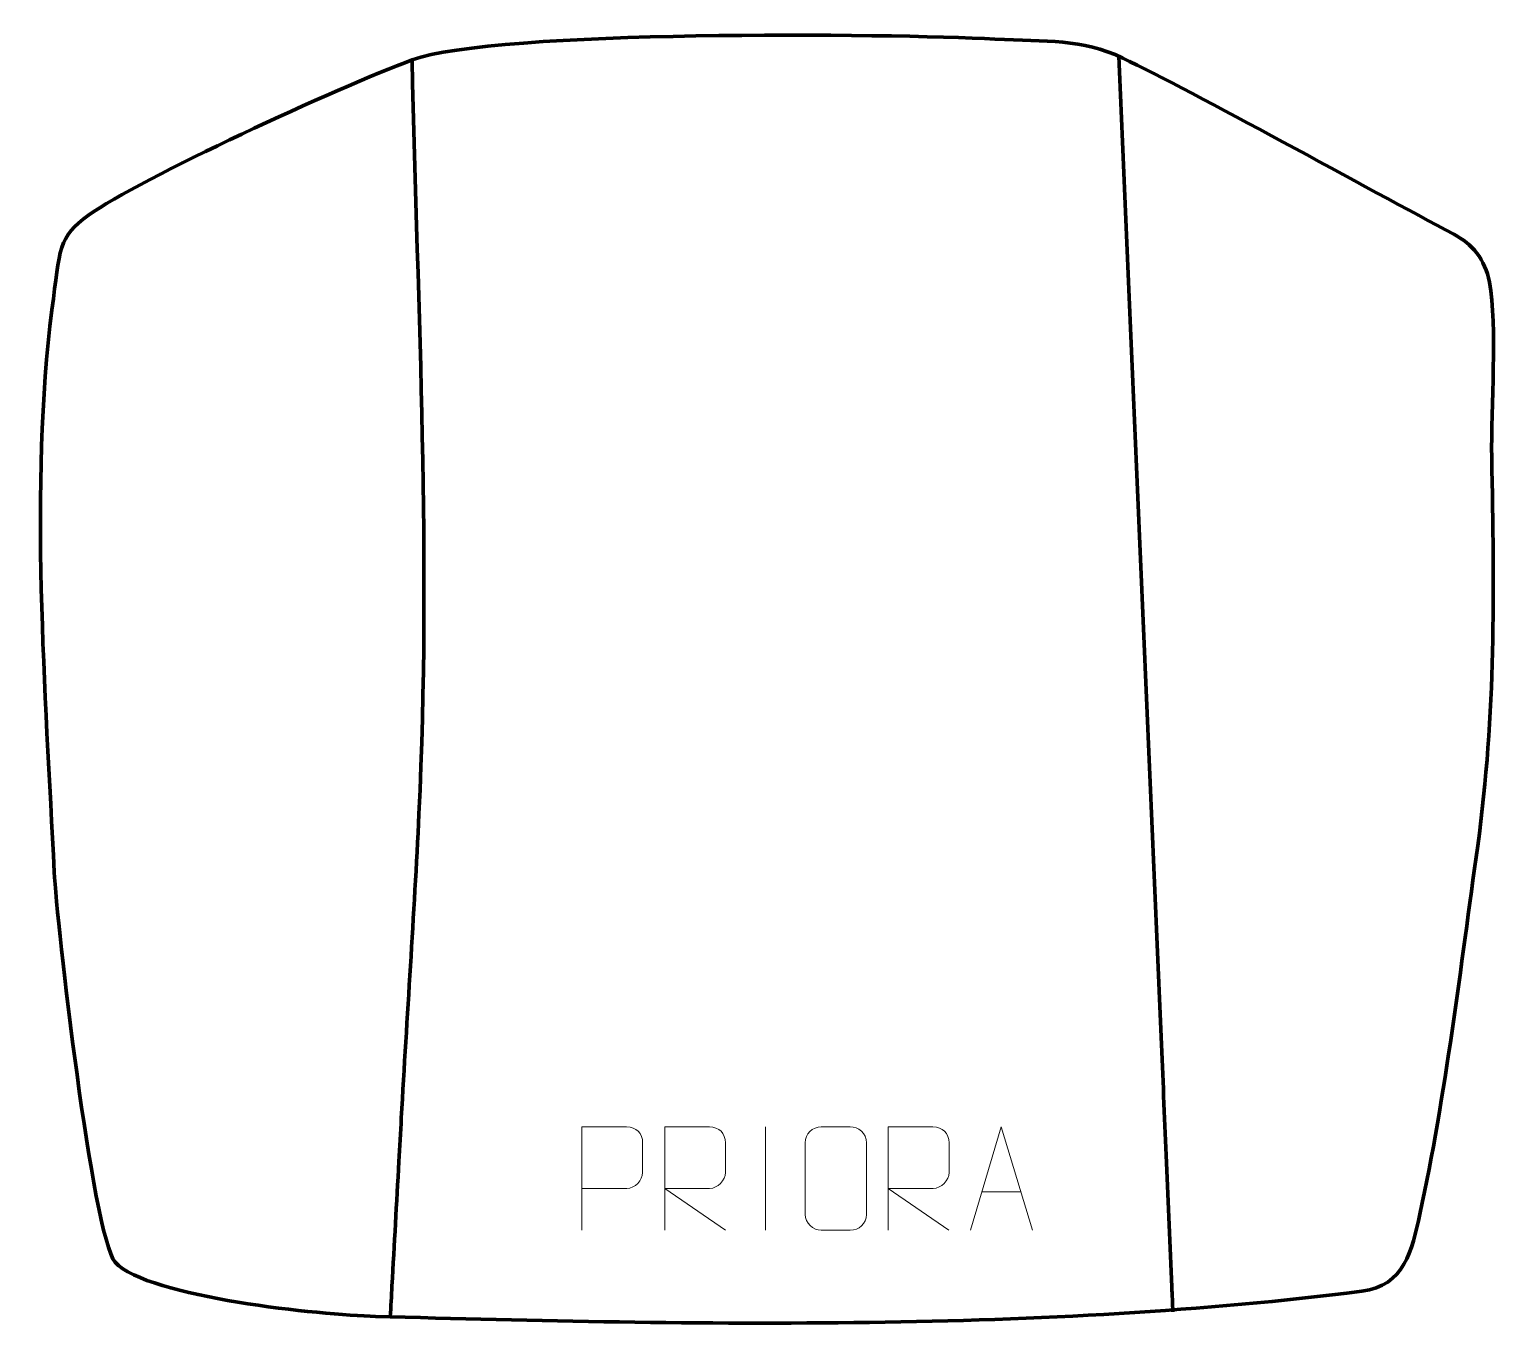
# Model space of a CAD drawing. Header units: millimetres. Extents: x -449 to -95, y 295 to 610.
import ezdxf

# ---------------------------------------------------------------- set-up
doc = ezdxf.new("R2010")
doc.units = ezdxf.units.MM
doc.header["$MEASUREMENT"] = 0
doc.layers.add('layer 2', color=7, linetype='Continuous')
doc.layers.add('layer 3', color=7, linetype='Continuous')

msp = doc.modelspace()

# ---------------------------------------------------------------- linework, layer by layer
at = {"layer": 'layer 2', "color": 142, "lineweight": 158}
for points, knots in [([(-186.2919, 603.3367), (-185.862, 593.3294), (-185.432, 583.3221), (-185.0021, 573.3148), (-185.0021, 573.3148), (-184.5721, 563.3075), (-184.1422, 553.3002), (-183.7122, 543.2929), (-183.7122, 543.2929), (-181.154, 483.7494), (-178.5959, 424.206), (-176.0377, 364.6625), (-176.0377, 364.6625), (-175.6292, 355.1556), (-175.2208, 345.6486), (-174.8123, 336.1417), (-174.8123, 336.1417), (-174.3824, 326.1344), (-173.9524, 316.1271), (-173.5225, 306.1198), (-173.5225, 306.1198), (-173.4365, 304.1183), (-173.3505, 302.1169), (-173.2645, 300.1154)], [0, 0, 0, 0, 0.14285714, 0.14285714, 0.14285714, 0.14285714, 0.28571429, 0.28571429, 0.28571429, 0.28571429, 0.42857143, 0.42857143, 0.42857143, 0.42857143, 0.57142857, 0.57142857, 0.57142857, 0.57142857, 0.71428571, 0.71428571, 0.71428571, 0.71428571, 1, 1, 1, 1]), ([(-357.045, 602.4501), (-355.6251, 541.0279), (-352.4049, 481.9969), (-355.3711, 420.3774), (-355.3711, 420.3774), (-356.5502, 395.8842), (-358.2717, 371.4164), (-359.6374, 346.9323), (-359.6374, 346.9323), (-359.8304, 343.4269), (-360.0239, 339.9215), (-360.2182, 336.4162), (-360.2182, 336.4162), (-360.7744, 326.414), (-361.3307, 316.4119), (-361.8869, 306.4097), (-361.8869, 306.4097), (-362.026, 303.9092), (-362.165, 301.4086), (-362.3041, 298.9081)], [0, 0, 0, 0, 0.16666667, 0.16666667, 0.16666667, 0.16666667, 0.33333333, 0.33333333, 0.33333333, 0.33333333, 0.5, 0.5, 0.5, 0.5, 0.66666667, 0.66666667, 0.66666667, 0.66666667, 1, 1, 1, 1])]:
    msp.add_open_spline(points, degree=3, knots=knots, dxfattribs=at)
at = {"layer": 'layer 3', "color": 242, "lineweight": 158}
msp.add_open_spline([(-96.8027, 548.8041), (-94.8345, 538.1337), (-96.4954, 518.4477), (-96.2676, 506.4868), (-96.2676, 506.4868), (-95.6539, 474.2594), (-95.2456, 444.7838), (-99.6465, 412.6594), (-99.6465, 412.6594), (-103.7661, 383.4937), (-107.3647, 352.3985), (-113.6145, 323.7232), (-113.6145, 323.7232), (-115.5558, 314.9032), (-117.3447, 306.4109), (-127.645, 305.0934), (-127.645, 305.0934), (-203.9333, 295.3355), (-289.0356, 296.8298), (-365.8982, 299.0093), (-365.8982, 299.0093), (-378.7935, 299.377), (-420.6708, 303.4885), (-428.7673, 312.0929), (-428.7673, 312.0929), (-434.2854, 318.9335), (-442.8665, 394.6672), (-443.4715, 406.3086), (-443.4715, 406.3086), (-445.5961, 449.5047), (-449.4741, 500.0949), (-444.0136, 542.1286), (-444.0136, 542.1286), (-442.0864, 556.964), (-442.5585, 559.6785), (-435.1581, 564.9768), (-435.1581, 564.9768), (-422.9778, 573.6972), (-374.6735, 595.9716), (-357.045, 602.4501), (-357.045, 602.4501), (-336.9164, 609.8474), (-241.2463, 608.8523), (-216.2591, 607.5077), (-216.2591, 607.5077), (-203.7602, 606.8352), (-195.3908, 607.6651), (-185.398, 602.9255), (-185.398, 602.9255), (-168.3769, 594.8523), (-125.6721, 571.0451), (-105.4381, 560.3785), (-105.4381, 560.3785), (-101.0815, 558.0819), (-97.8182, 554.3094), (-96.8027, 548.8041)], degree=3, knots=[0, 0, 0, 0, 0.06666667, 0.06666667, 0.06666667, 0.06666667, 0.13333333, 0.13333333, 0.13333333, 0.13333333, 0.2, 0.2, 0.2, 0.2, 0.26666667, 0.26666667, 0.26666667, 0.26666667, 0.33333333, 0.33333333, 0.33333333, 0.33333333, 0.4, 0.4, 0.4, 0.4, 0.46666667, 0.46666667, 0.46666667, 0.46666667, 0.53333333, 0.53333333, 0.53333333, 0.53333333, 0.6, 0.6, 0.6, 0.6, 0.66666667, 0.66666667, 0.66666667, 0.66666667, 0.73333333, 0.73333333, 0.73333333, 0.73333333, 0.8, 0.8, 0.8, 0.8, 0.86666667, 0.86666667, 0.86666667, 0.86666667, 1, 1, 1, 1], dxfattribs=at)
at = {"layer": 'layer 3', "color": 250, "lineweight": 9}
for points, knots in [([(-316.0081, 319.8337), (-316.0081, 319.8337), (-316.0081, 344.7873), (-316.0081, 344.7873), (-316.0081, 344.7873), (-312.4131, 344.7873), (-308.8178, 344.7873), (-305.2224, 344.7873), (-305.2224, 344.7873), (-302.8972, 344.7494), (-301.3398, 343.2593), (-301.344, 340.8932), (-301.344, 340.8932), (-301.3444, 338.8575), (-301.3444, 335.7982), (-301.344, 333.7622), (-301.344, 333.7622), (-301.3505, 331.8868), (-303.1627, 329.9449), (-305.1723, 329.9258), (-305.1723, 329.9258), (-305.1723, 329.9258), (-316.0081, 329.9258), (-316.0081, 329.9258)], [0, 0, 0, 0, 0.14285714, 0.14285714, 0.14285714, 0.14285714, 0.28571429, 0.28571429, 0.28571429, 0.28571429, 0.42857143, 0.42857143, 0.42857143, 0.42857143, 0.57142857, 0.57142857, 0.57142857, 0.57142857, 0.71428571, 0.71428571, 0.71428571, 0.71428571, 1, 1, 1, 1]), ([(-296.0081, 319.8338), (-296.0081, 319.8338), (-296.0081, 344.7873), (-296.0081, 344.7873), (-296.0081, 344.7873), (-292.4133, 344.7873), (-288.8178, 344.7873), (-285.2226, 344.7873), (-285.2226, 344.7873), (-282.8973, 344.7496), (-281.34, 343.2596), (-281.3441, 340.8932), (-281.3441, 340.8932), (-281.3445, 338.8577), (-281.3445, 335.7983), (-281.3441, 333.7623), (-281.3441, 333.7623), (-281.3506, 331.8868), (-283.1629, 329.945), (-285.1724, 329.9259), (-285.1724, 329.9259), (-285.1724, 329.9259), (-296.0081, 329.9259), (-296.0081, 329.9259), (-296.0081, 329.9259), (-296.0081, 329.9259), (-281.3534, 319.8338), (-281.3534, 319.8338)], [0, 0, 0, 0, 0.125, 0.125, 0.125, 0.125, 0.25, 0.25, 0.25, 0.25, 0.375, 0.375, 0.375, 0.375, 0.5, 0.5, 0.5, 0.5, 0.625, 0.625, 0.625, 0.625, 0.75, 0.75, 0.75, 0.75, 1, 1, 1, 1]), ([(-258.1956, 344.787), (-255.8699, 344.787), (-253.5438, 344.787), (-251.2177, 344.787), (-251.2177, 344.787), (-249.2711, 344.8226), (-247.2797, 343.331), (-247.253, 340.8934), (-247.253, 340.8934), (-247.2534, 335.1465), (-247.2534, 329.3992), (-247.253, 323.6515), (-247.253, 323.6515), (-247.3928, 321.3281), (-249.07, 319.8485), (-251.2177, 319.8377), (-251.2177, 319.8377), (-253.5496, 319.8381), (-255.8815, 319.8381), (-258.213, 319.8377), (-258.213, 319.8377), (-260.138, 319.7323), (-262.1101, 321.6168), (-262.0989, 323.6341), (-262.0989, 323.6341), (-262.0986, 329.4042), (-262.0986, 335.1739), (-262.0989, 340.9432), (-262.0989, 340.9432), (-262.0947, 343.0813), (-260.348, 344.8005), (-258.1956, 344.787)], [0, 0, 0, 0, 0.11111111, 0.11111111, 0.11111111, 0.11111111, 0.22222222, 0.22222222, 0.22222222, 0.22222222, 0.33333333, 0.33333333, 0.33333333, 0.33333333, 0.44444444, 0.44444444, 0.44444444, 0.44444444, 0.55555556, 0.55555556, 0.55555556, 0.55555556, 0.66666667, 0.66666667, 0.66666667, 0.66666667, 0.77777778, 0.77777778, 0.77777778, 0.77777778, 1, 1, 1, 1]), ([(-242.0081, 319.8338), (-242.0081, 319.8338), (-242.0081, 344.7873), (-242.0081, 344.7873), (-242.0081, 344.7873), (-238.4133, 344.7873), (-234.8178, 344.7873), (-231.2226, 344.7873), (-231.2226, 344.7873), (-228.8973, 344.7496), (-227.34, 343.2596), (-227.3441, 340.8932), (-227.3441, 340.8932), (-227.3445, 338.8577), (-227.3445, 335.7983), (-227.3441, 333.7623), (-227.3441, 333.7623), (-227.3506, 331.8868), (-229.1629, 329.945), (-231.1724, 329.9259), (-231.1724, 329.9259), (-231.1724, 329.9259), (-242.0081, 329.9259), (-242.0081, 329.9259), (-242.0081, 329.9259), (-242.0081, 329.9259), (-227.3534, 319.8338), (-227.3534, 319.8338)], [0, 0, 0, 0, 0.125, 0.125, 0.125, 0.125, 0.25, 0.25, 0.25, 0.25, 0.375, 0.375, 0.375, 0.375, 0.5, 0.5, 0.5, 0.5, 0.625, 0.625, 0.625, 0.625, 0.75, 0.75, 0.75, 0.75, 1, 1, 1, 1]), ([(-222.1464, 319.8338), (-222.1464, 319.8338), (-214.7754, 344.7873), (-214.7754, 344.7873), (-214.7754, 344.7873), (-214.7754, 344.7873), (-207.2055, 319.8338), (-207.2055, 319.8338)], [0, 0, 0, 0, 0.33333333, 0.33333333, 0.33333333, 0.33333333, 1, 1, 1, 1])]:
    msp.add_open_spline(points, degree=3, knots=knots, dxfattribs=at)
for points in [[(-271.676, 344.7976), (-271.676, 344.7976), (-271.676, 319.8235), (-271.676, 319.8235)], [(-219.4238, 329.0832), (-219.4238, 329.0832), (-209.9281, 329.0832), (-209.9281, 329.0832)]]:
    msp.add_open_spline(points, degree=3, dxfattribs=at)

doc.saveas('drawing.dxf')
